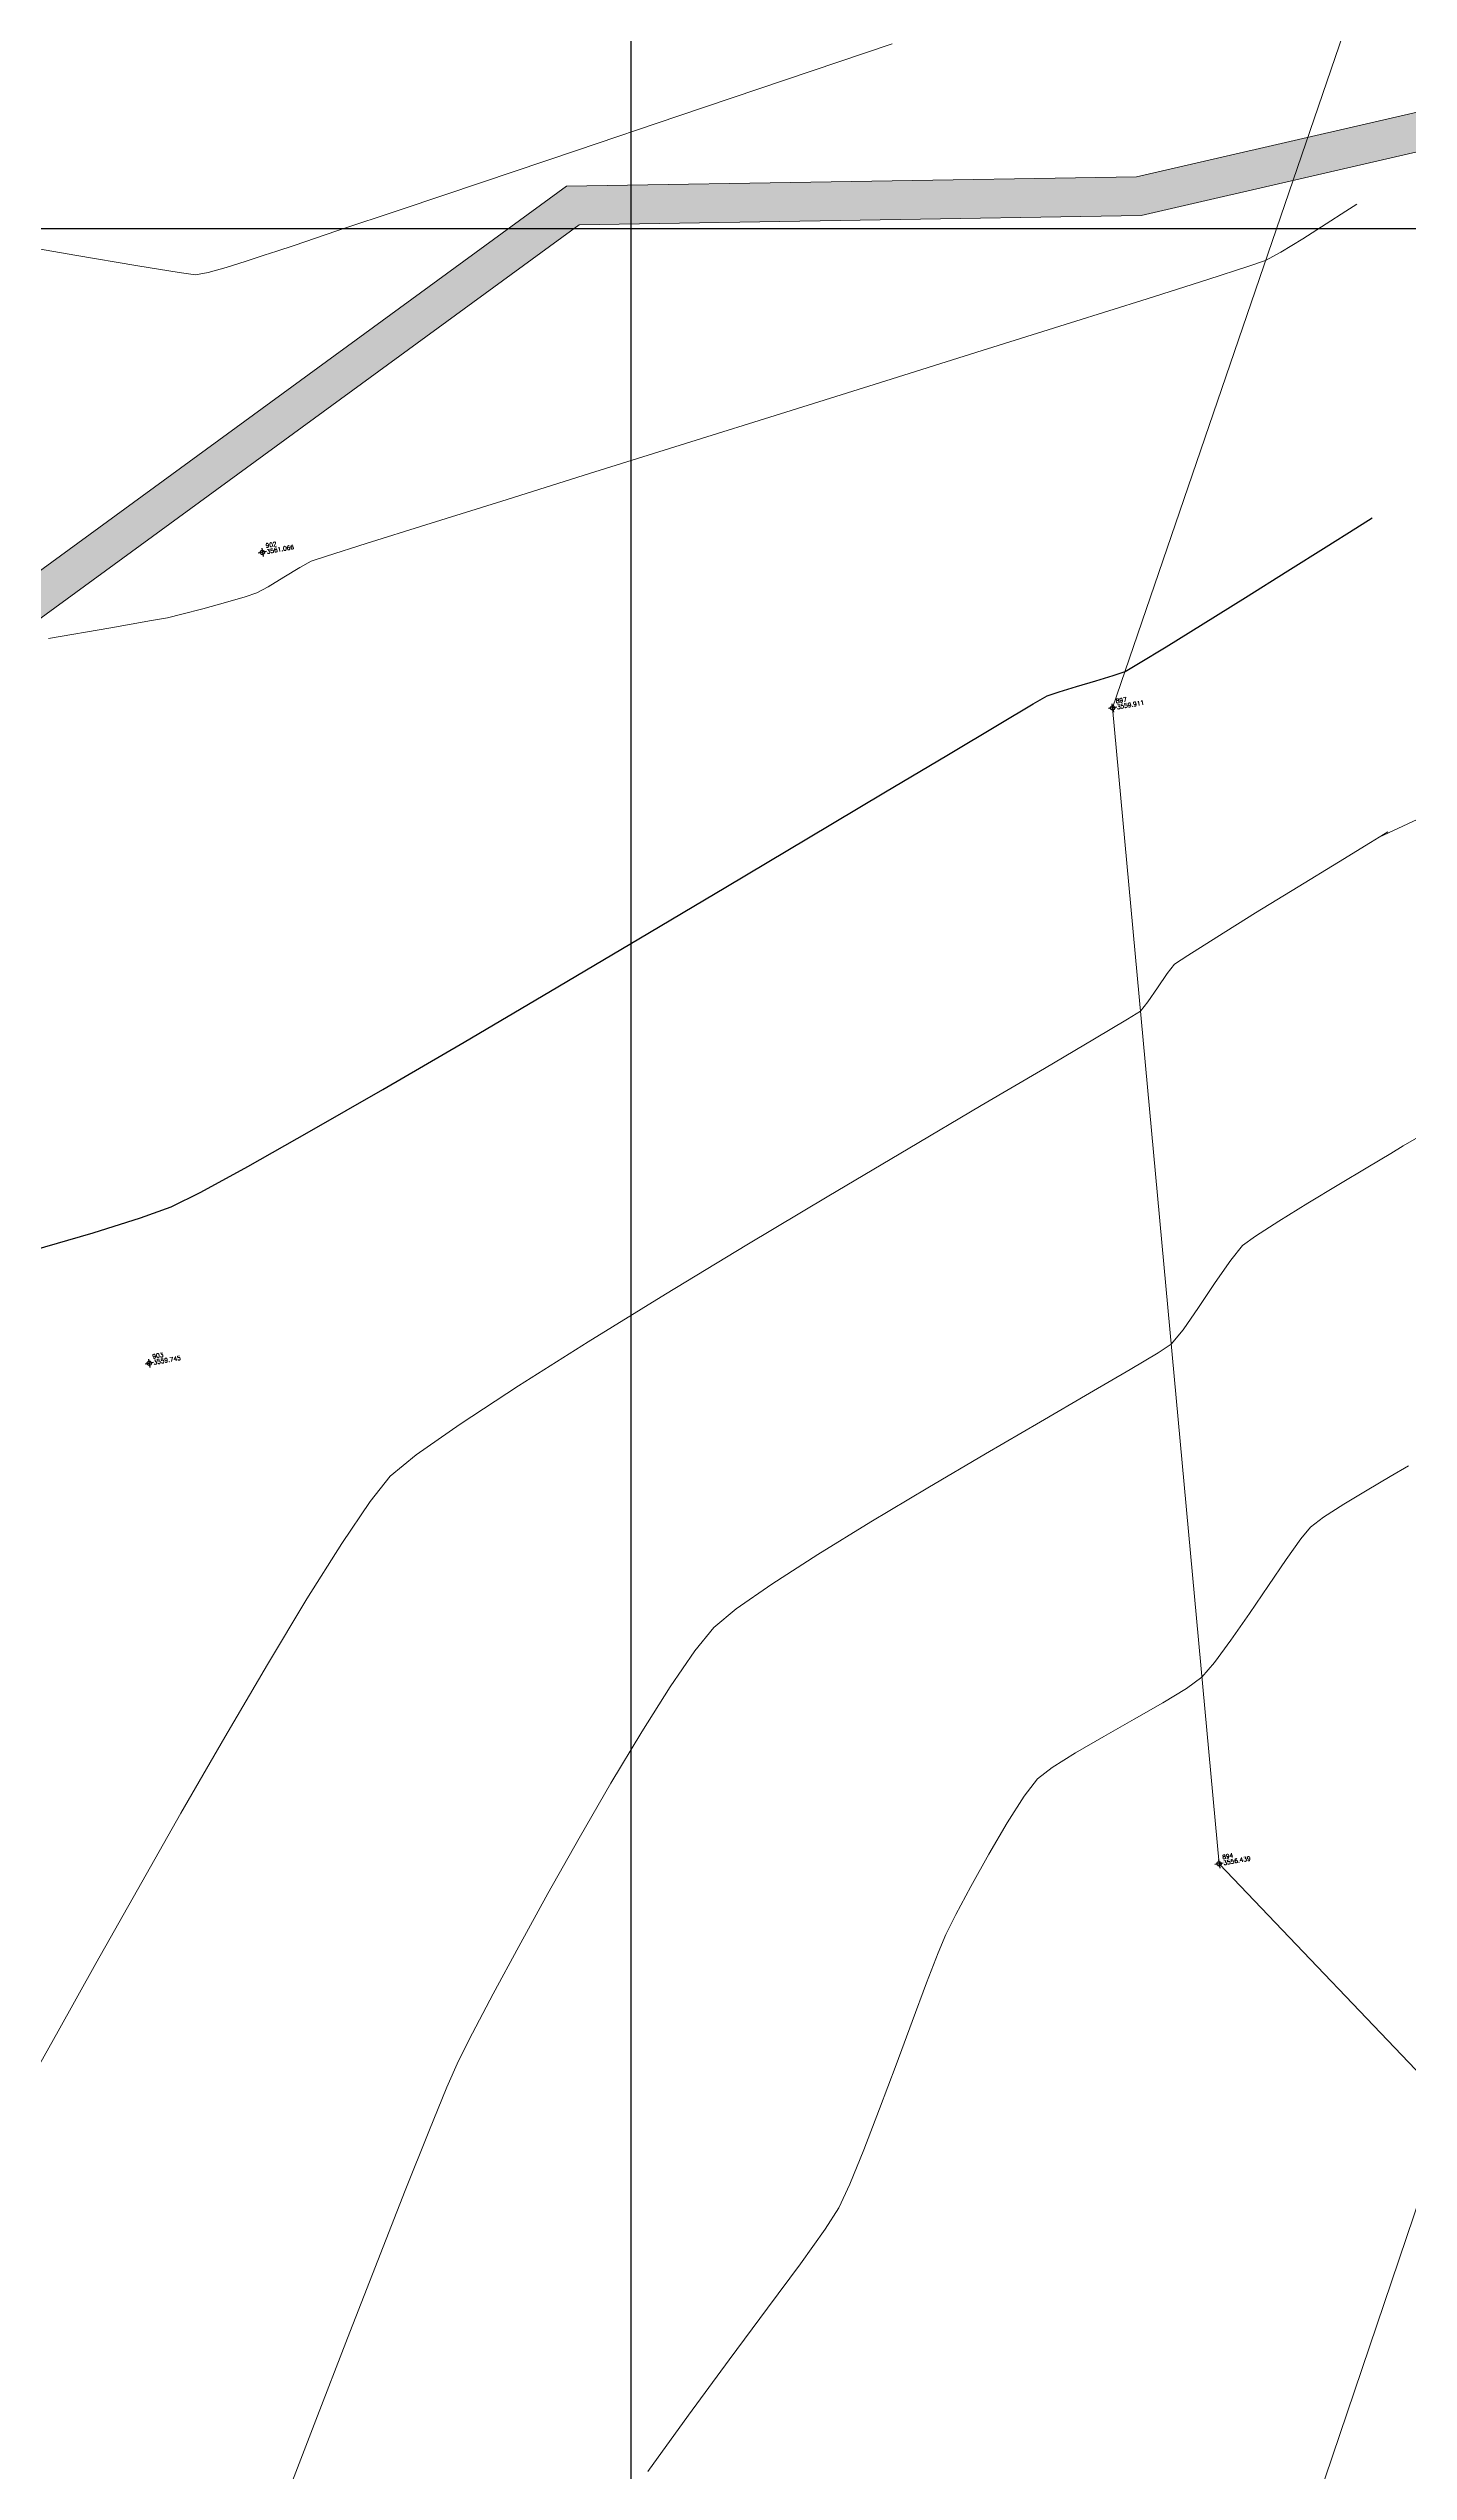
# Model space of a CAD drawing. Header units: millimetres. Extents: x 736950 to 740938, y 8500595 to 8502163.
# Drawn here: x 738286.4 to 738318.1, y 8501247.9 to 8501304.2 of the extents above; entities that cross this region are included whole.
import ezdxf

# ---------------------------------------------------------------- set-up
doc = ezdxf.new("R2010")
doc.units = ezdxf.units.MM
for name, color, linetype, lineweight in [('CAMINO ACTUAL', 1, 'Continuous', 13), ('CONT-MJR', 80, 'Continuous', 30), ('CONT-MNR', 96, 'Continuous', 15), ('otros', 4, 'Continuous', 5), ('pista', 251, 'Continuous', 5)]:
    doc.layers.add(name, color=color, linetype=linetype, lineweight=lineweight)
doc.layers.add('Cuadricula Coordenadas', color=5, linetype='Continuous')
doc.styles.add('5mm', font='arial.ttf', dxfattribs={"height": 3})
pattern_1 = [(9.94991650582834, (1479841.21072825, -18.49207214638591), (0.4979252195647159, 0.4170677100899267), [0.375, -0.75]), (129.9499165058283, (1479841.21072825, -18.49207214638591), (-0.6101538418184378, 0.222682034283025), [0.3749999999999999, -0.7499999999999998]), (69.94991650582834, (1479841.21072825, -18.49207214638591), (-0.112228622253722, 0.6397497443729518), [-0.75, 0.375])]

msp = doc.modelspace()

# ---------------------------------------------------------------- hatches: boundary and pattern name
at = {"layer": 'pista'}
h = msp.add_hatch(dxfattribs=at)
h.set_pattern_fill('HONEY', color=256, scale=3, angle=9.94991650582834, style=0)
h.set_pattern_definition(pattern_1)
h.paths.add_polyline_path([(738324.6607803253, 8501303.255688567), (738340.4924515977, 8501317.889334468), (738348.8662337415, 8501324.073052296), (738353.590805852, 8501327.284200039), (738353.3935913751, 8501328.238359738), (738348.3457597718, 8501324.807502367), (738339.9179463997, 8501318.583884543), (738324.2255770555, 8501304.078999216), (738315.7325336294, 8501302.122292453), (738315.3895158557, 8501301.119687961)])
h.paths.add_polyline_path([(738357.4758860999, 8501329.924770733), (738355.3178019538, 8501329.546187053), (738353.3935913751, 8501328.238359738), (738353.590805852, 8501327.284200039)])
h.paths.add_polyline_path([(738355.3178019538, 8501329.546187053), (738357.4758860999, 8501329.924770733), (738361.0578508263, 8501332.359323043), (738363.3835271286, 8501333.415346753), (738363.2229229206, 8501334.330857413), (738360.6156308141, 8501333.146959946)])
h.paths.add_polyline_path([(738372.2578746635, 8501337.44493651), (738376.051893744, 8501343.604659278), (738384.3371857059, 8501343.315453827), (738396.3431088859, 8501336.743085163), (738397.7625263938, 8501336.992087642), (738384.5820186181, 8501344.207455842), (738375.5601263958, 8501344.522372976), (738371.6356416285, 8501338.150834598), (738363.2229229206, 8501334.330857413), (738363.3835271286, 8501333.415346753)])
h.paths.add_polyline_path([(738436.6034008801, 8501329.990238985), (738444.2017746986, 8501325.43121988), (738452.8734561556, 8501307.334992252), (738462.2723454447, 8501299.215247), (738472.0773927479, 8501292.336898148), (738476.4099973171, 8501284.113763375), (738475.7676183763, 8501275.937908038), (738473.3720247473, 8501270.147524597), (738463.7300826617, 8501267.01979427), (738453.6966851103, 8501272.36147203), (738447.4627184485, 8501277.597434692), (738440.2922288832, 8501281.82037677), (738429.9443386114, 8501278.080471296), (738419.3518401972, 8501279.321331613), (738406.5075618846, 8501276.137968121), (738388.4123257946, 8501271.967200011), (738375.1903402089, 8501266.111610735), (738375.3505656625, 8501265.198259134), (738388.6981989648, 8501271.109493716), (738406.7169004902, 8501275.262621386), (738419.409583229, 8501278.408412987), (738430.0505363679, 8501277.161876433), (738440.2001518973, 8501280.830122007), (738446.9413410703, 8501276.860009344), (738453.1902639542, 8501271.61148482), (738463.6443750293, 8501266.045823503), (738474.0448573995, 8501269.419615198), (738476.6536982558, 8501275.725437986), (738477.3276306477, 8501284.302888758), (738472.7722720027, 8501292.948803121), (738462.8263635708, 8501299.92596761), (738453.6039266584, 8501307.893274814), (738444.8965941606, 8501326.063899701), (738436.8460261285, 8501330.894235026), (738416.3518244564, 8501330.566419892), (738403.3274363902, 8501333.945704658), (738397.7625263938, 8501336.992087642), (738396.3431088859, 8501336.743085163), (738402.9932677158, 8501333.10260747), (738416.2440572663, 8501329.664580975)])
h.paths.add_polyline_path([(738366.9855507249, 8501262.47797515), (738367.1719360423, 8501261.576208904), (738375.3505656625, 8501265.198259134), (738375.1903402089, 8501266.111610735)])
h.paths.add_polyline_path([(738364.1546022783, 8501260.239929484), (738367.1719360423, 8501261.576208904), (738366.9855507249, 8501262.47797515), (738363.8370059141, 8501261.083586605), (738350.1546530364, 8501256.803430917), (738337.7098892569, 8501245.781399498), (738330.268049402, 8501235.809736565), (738311.8317502447, 8501225.265813686), (738303.5339075474, 8501214.184070656), (738277.807083866, 8501203.88603263), (738277.989679435, 8501202.989698078), (738304.1029048496, 8501213.44240657), (738312.4404135846, 8501224.57712347), (738330.8773626128, 8501235.121418016), (738338.3758479202, 8501245.168982793), (738350.6071806496, 8501256.001983404)])
h.paths.add_polyline_path([(738440.6798589167, 8501280.996831685), (738440.5931579545, 8501282.367079195), (738440.1818386264, 8501282.3410534), (738440.2685395887, 8501280.97080589)], flags=24)
h.paths.add_polyline_path([(738440.3988502925, 8501280.981238337), (738440.3189465342, 8501282.244060837), (738439.9076272061, 8501282.218035042), (738439.9875309644, 8501280.955212543)], flags=24)
h.paths.add_polyline_path([(738440.11945135, 8501280.96396976), (738440.0935117037, 8501281.373927556), (738439.6821923755, 8501281.347901762), (738439.7081320218, 8501280.937943965)], flags=24)
h.paths.add_polyline_path([(738430.5302433862, 8501277.32858611), (738430.4435424239, 8501278.69883362), (738430.0322230958, 8501278.672807826), (738430.118924058, 8501277.302560316)], flags=25)
h.paths.add_polyline_path([(738430.249234762, 8501277.312992763), (738430.1693310036, 8501278.575815262), (738429.7580116754, 8501278.54978947), (738429.8379154339, 8501277.286966968)], flags=24)
h.paths.add_polyline_path([(738429.9698358176, 8501277.295724185), (738429.9438961713, 8501277.705681982), (738429.5325768432, 8501277.679656187), (738429.5585164895, 8501277.26969839)], flags=24)
h.paths.add_polyline_path([(738419.8892902513, 8501278.575122667), (738419.802589289, 8501279.945370175), (738419.3912699609, 8501279.91934438), (738419.4779709232, 8501278.549096873)], flags=24)
h.paths.add_polyline_path([(738419.6082816274, 8501278.559529318), (738419.528377869, 8501279.822351817), (738419.1170585409, 8501279.796326023), (738419.1969622993, 8501278.533503523)], flags=24)
h.paths.add_polyline_path([(738419.3288826848, 8501278.542260738), (738419.3029430385, 8501278.952218536), (738418.8916237104, 8501278.926192742), (738418.9175633567, 8501278.516234944)], flags=24)
h.paths.add_polyline_path([(738407.1966075088, 8501275.429331064), (738407.1099065467, 8501276.799578574), (738406.6985872185, 8501276.77355278), (738406.7852881807, 8501275.403305272)], flags=24)
h.paths.add_polyline_path([(738406.915598885, 8501275.413737714), (738406.8356951266, 8501276.676560216), (738406.4243757986, 8501276.650534421), (738406.5042795569, 8501275.387711922)], flags=24)
h.paths.add_polyline_path([(738406.6361999424, 8501275.396469137), (738406.6102602961, 8501275.806426933), (738406.198940968, 8501275.78040114), (738406.2248806143, 8501275.370443342)], flags=24)
h.paths.add_polyline_path([(738389.1778379105, 8501271.276199086), (738389.0911369483, 8501272.646446595), (738388.6798176202, 8501272.6204208), (738388.7665185825, 8501271.250173293)], flags=24)
h.paths.add_polyline_path([(738388.8968973614, 8501271.260610044), (738388.816993603, 8501272.523432544), (738388.4056742749, 8501272.497406749), (738388.4855780333, 8501271.23458425)], flags=24)
h.paths.add_polyline_path([(738388.6174303434, 8501271.243337162), (738388.5914906971, 8501271.653294958), (738388.1801713691, 8501271.627269164), (738388.2061110153, 8501271.217311367)], flags=24)
h.paths.add_polyline_path([(738364.6343092956, 8501260.406639164), (738364.5476083333, 8501261.776886672), (738364.1362890052, 8501261.75086088), (738364.2229899674, 8501260.38061337)], flags=25)
h.paths.add_polyline_path([(738364.3533006735, 8501260.391045814), (738364.2733969152, 8501261.653868314), (738363.862077587, 8501261.62784252), (738363.9419813454, 8501260.36502002)], flags=24)
h.paths.add_polyline_path([(738364.0739017309, 8501260.373777237), (738364.0479620846, 8501260.783735033), (738363.6366427565, 8501260.757709239), (738363.6625824028, 8501260.347751442)], flags=24)
h.paths.add_polyline_path([(738351.086887663, 8501256.168693075), (738351.0001867007, 8501257.538940582), (738350.5888673727, 8501257.512914788), (738350.6755683349, 8501256.14266728)], flags=24)
h.paths.add_polyline_path([(738350.805879037, 8501256.153099725), (738350.7259752786, 8501257.415922226), (738350.3146559505, 8501257.389896432), (738350.3945597089, 8501256.127073932)], flags=24)
h.paths.add_polyline_path([(738350.5264800944, 8501256.135831147), (738350.5005404481, 8501256.545788944), (738350.08922112, 8501256.519763151), (738350.1151607663, 8501256.109805353)], flags=24)
h.paths.add_polyline_path([(738338.8555549445, 8501245.335692476), (738338.7786664224, 8501246.550861299), (738338.3673470942, 8501246.524835505), (738338.4442356164, 8501245.309666684)], flags=25)
h.paths.add_polyline_path([(738338.5745463207, 8501245.320099127), (738338.4946425622, 8501246.582921628), (738338.0833232342, 8501246.556895833), (738338.1632269926, 8501245.294073334)], flags=25)
h.paths.add_polyline_path([(738338.2951473796, 8501245.30283055), (738338.2692077333, 8501245.712788349), (738337.8578884052, 8501245.686762555), (738337.8838280515, 8501245.276804758)], flags=24)
h = msp.add_hatch(dxfattribs=at)
h.set_pattern_fill('HONEY', color=256, scale=3, angle=9.94991650582834, style=0)
h.set_pattern_definition(pattern_1)
h.paths.add_polyline_path([(738298.7908868399, 8501300.089571638), (738311.8578879988, 8501300.30603851), (738315.3895158562, 8501301.11968796), (738315.7325336308, 8501302.122292453), (738311.7482023418, 8501301.20434495), (738298.4906115254, 8501300.984720785), (738259.58990654, 8501272.57757042), (738260.1061868777, 8501271.840158444)])

# ---------------------------------------------------------------- linework, layer by layer
at = {"linetype": 'Continuous', "extrusion": (-0.172787269436437, 0.9849591664230046, 0)}
for points, elevation in [([(-2196102.118162654, 0), (-2196101.918162655, 0)], 8245858.587062788), ([(-2196120.966162655, 0), (-2196120.766162654, 0)], 8245851.610062788), ([(-2196096.268162655, 0), (-2196096.068162655, 0)], 8245840.473062787), ([(-2196118.761162654, 0), (-2196118.561162654, 0)], 8245824.713062788)]:
    msp.add_lwpolyline(points, dxfattribs=dict(at, elevation=elevation))
at = {"linetype": 'Continuous', "extrusion": (0.9849591664230046, 0.172787269436437, 0)}
for points, elevation in [([(8245858.687062787, 0), (8245858.487062788, 0)], 2196102.018162655), ([(8245851.710062786, 0), (8245851.510062789, 0)], 2196120.866162654), ([(8245840.573062786, 0), (8245840.373062789, 0)], 2196096.168162655), ([(8245824.813062787, 0), (8245824.613062788, 0)], 2196118.661162654)]:
    msp.add_lwpolyline(points, dxfattribs=dict(at, elevation=elevation))
at = {"linetype": 'Continuous'}
for centre in [(738291.4237717908, 8501292.471477512), (738311.1938189385, 8501288.856111862), (738288.7916292659, 8501273.619121645), (738313.6694431625, 8501261.982669234)]:
    msp.add_circle(centre, 0.05, dxfattribs=at)
at = {"layer": 'CAMINO ACTUAL'}
for points in [[(738259.5899065391, 8501272.57757042), (738298.4906115242, 8501300.984720785), (738311.7482023379, 8501301.20434495), (738324.2255770555, 8501304.078999216)], [(738260.1061868777, 8501271.840158444), (738298.7908868383, 8501300.089571636), (738311.8578879944, 8501300.306038508), (738324.6607803253, 8501303.255688567)]]:
    msp.add_lwpolyline(points, dxfattribs=at)
at = {"layer": 'CONT-MJR', "elevation": 3560}
for points in [[(738316.1608915788, 8501292.600539504), (738316.850303803, 8501293.033183036)], [(738313.3022067328, 8501290.812180463), (738314.2808062463, 8501291.422518188)], [(738310.8028435714, 8501289.483691348), (738311.2084422688, 8501289.606032845)], [(738311.2084422688, 8501289.606032845), (738311.4846223661, 8501289.706099369)], [(738311.4846223661, 8501289.706099369), (738311.7980779955, 8501289.886451025)], [(738309.6704125368, 8501289.13469851), (738309.9477410394, 8501289.232856035)], [(738307.37505207, 8501287.77640655), (738308.5577100109, 8501288.481536902)], [(738298.1196573488, 8501282.26974042), (738300.1729368157, 8501283.484835466)], [(738292.5216020833, 8501279.004962273), (738294.2209659386, 8501279.984691795)], [(738288.5865721843, 8501277.000419874), (738289.2997264424, 8501277.25829722)], [(738287.4843912744, 8501276.655844668), (738288.5865721843, 8501277.000419874)]]:
    msp.add_lwpolyline(points, dxfattribs=at)
at = {"layer": 'CONT-MJR', "extrusion": (0.5304513887989962, -0.847715355600697, 0), "elevation": -6815035.448073132}
msp.add_lwpolyline([(5135405.227340449, 3560), (5135405.676716367, 3560)], dxfattribs=at)
at = {"layer": 'CONT-MJR', "extrusion": (0.5313588942296799, -0.8471468146212979, 0), "elevation": -6809532.087867402}
msp.add_lwpolyline([(5142698.566865401, 3560.000000000006), (5142699.619628356, 3560.000000000006)], dxfattribs=at)
at = {"layer": 'CONT-MJR', "extrusion": (0.5306007909184796, -0.8476218500467552, 0), "elevation": -6814130.22199927}
msp.add_lwpolyline([(5136603.269229568, 3560), (5136604.43512748, 3560)], dxfattribs=at)
at = {"layer": 'CONT-MJR', "extrusion": (0.526596357163746, -0.8501154489961188, 0), "elevation": -6838285.560455776}
msp.add_lwpolyline([(5104399.302225031, 3560.000000000013), (5104400.317289141, 3560.000000000013)], dxfattribs=at)
at = {"layer": 'CONT-MJR', "extrusion": (0.5208213690495669, -0.8536656848798216, 0), "elevation": -6872730.891818688}
msp.add_lwpolyline([(5057924.884109768, 3560), (5057925.635231742, 3560)], dxfattribs=at)
at = {"layer": 'CONT-MJR', "extrusion": (0.4974556611016161, -0.8674894035306451, 0), "elevation": -7007501.915508377}
msp.add_lwpolyline([(4869489.849707831, 3560.000000000006), (4869490.222324512, 3560.000000000006)], dxfattribs=at)
at = {"layer": 'CONT-MJR', "extrusion": (0.2863416664812137, -0.9581275750320317, 0), "elevation": -7933910.736506452}
msp.add_lwpolyline([(3141668.446025947, 3560.000000000013), (3141668.869949555, 3560.000000000013)], dxfattribs=at)
at = {"layer": 'CONT-MJR', "extrusion": (0.2770606455337353, -0.9608524333613512, 0), "elevation": -7963927.819473722}
msp.add_lwpolyline([(3064780.016489734, 3560), (3064780.483709897, 3560)], dxfattribs=at)
at = {"layer": 'CONT-MJR', "extrusion": (0.5097800419452836, -0.8603047767124538, 0), "elevation": -6937324.121358789}
msp.add_lwpolyline([(4968957.577592443, 3560), (4968958.495245729, 3560)], dxfattribs=at)
at = {"layer": 'CONT-MJR', "extrusion": (0.5126668657055876, -0.8585876104438084, 0), "elevation": -6920594.629744801}
msp.add_lwpolyline([(4992228.373358812, 3560.000000000006), (4992230.123710571, 3560.000000000006)], dxfattribs=at)
at = {"layer": 'CONT-MJR', "extrusion": (0.5124973816776929, -0.8586887874972569, 0), "elevation": -6921579.895954779}
msp.add_lwpolyline([(4990860.202662803, 3560), (4990862.240628953, 3560)], dxfattribs=at)
at = {"layer": 'CONT-MJR', "extrusion": (0.5118615666437953, -0.8590679464355305, 0), "elevation": -6925272.659326306}
msp.add_lwpolyline([(4985732.652172344, 3560), (4985734.891928812, 3560)], dxfattribs=at)
at = {"layer": 'CONT-MJR', "extrusion": (0.5108091867450597, -0.8596941169607076, 0), "elevation": -6931372.887616687}
msp.add_lwpolyline([(4977246.018402867, 3560.00000000001), (4977248.374128247, 3560.00000000001)], dxfattribs=at)
at = {"layer": 'CONT-MJR', "extrusion": (-0.5071413850885491, 0.861862875131809, 0), "elevation": 6952518.048294251}
msp.add_lwpolyline([(-4947661.475195397, 3560.000000000009), (-4947663.805417174, 3560.000000000009)], dxfattribs=at)
at = {"layer": 'CONT-MJR', "extrusion": (0.5040710619632598, -0.8636621819271882, 0), "elevation": -6970081.268749214}
msp.add_lwpolyline([(4922886.027714277, 3560.000000000003), (4922888.216486471, 3560.000000000003)], dxfattribs=at)
at = {"layer": 'CONT-MJR', "extrusion": (0.4919510415004026, -0.8706228648310755, 0), "elevation": -7038204.107094429}
msp.add_lwpolyline([(4824985.762177011, 3560.000000000003), (4824987.410817262, 3560.000000000003)], dxfattribs=at)
at = {"layer": 'CONT-MJR', "extrusion": (0.4777336941125997, -0.8785047054566805, 0), "elevation": -7115706.367779426}
msp.add_lwpolyline([(4709937.979338619, 3560.000000000001), (4709939.229531006, 3560.000000000001)], dxfattribs=at)
at = {"layer": 'CONT-MJR', "extrusion": (0.4411947655238128, -0.8974113766129712, 0), "elevation": -7303413.552855513}
msp.add_lwpolyline([(4413268.2434335, 3560.00000000001), (4413269.010341372, 3560.00000000001)], dxfattribs=at)
at = {"layer": 'CONT-MJR', "extrusion": (0.2803231169304951, -0.9599056985529215, 0), "elevation": -7953464.858104893}
msp.add_lwpolyline([(3091789.256530413, 3560.000000000013), (3091790.733492321, 3560.000000000013)], dxfattribs=at)
at = {"layer": 'CONT-MNR'}
for points, elevation in [([(738317.3896340925, 8501285.8480752), (738328.5450935268, 8501291.038084632), (738337.245952394, 8501295.345988335), (738342.1916885019, 8501304.084003873), (738345.1912503819, 8501308.693897324), (738349.3818550038, 8501313.402826827), (738351.2246072828, 8501315.985808197), (738353.5448396113, 8501320.16048389), (738356.4355469774, 8501323.892335517), (738360.9134378972, 8501328.748683233), (738366.0548523903, 8501333.357898021), (738369.8449803576, 8501336.280566948), (738371.6832141952, 8501337.59537774), (738372.0743441605, 8501337.786373898), (738372.518603927, 8501337.883059844), (738372.9164397939, 8501338.103313046), (738373.713530735, 8501338.841461958), (738374.1832590892, 8501339.499228137), (738375.0564520115, 8501341.240202228), (738376.2614520135, 8501343.869764993), (738377.8440456103, 8501348.206107492)], 3559), ([(738317.9521777319, 8501278.672552498), (738326.283667749, 8501283.47303508), (738335.0629661656, 8501287.557550097), (738338.7756680384, 8501290.608323613), (738341.5100959566, 8501295.618983233), (738345.5030486116, 8501302.376847968), (738348.6037293798, 8501306.472195193), (738353.5752748018, 8501312.034422893), (738357.0104322358, 8501317.611601498), (738361.460405368, 8501323.18019772), (738366.6204160965, 8501328.315082017), (738369.5212770973, 8501330.927577239), (738372.88427613, 8501333.185515072), (738375.3526131345, 8501334.333893802), (738378.4518994886, 8501335.147808004), (738380.281586761, 8501335.566942897), (738382.0390527166, 8501336.192970702), (738384.8389759001, 8501338.16682027), (738387.0298092489, 8501340.58820912), (738388.0231629792, 8501341.786267506), (738388.6309016163, 8501342.291351352), (738389.564561916, 8501342.82931275), (738390.4970781886, 8501343.205125919), (738392.4973638819, 8501344.135746632)], 3558), ([(738293.1570017347, 8501299.944202103), (738294.6499758438, 8501300.446340075)], 3562), ([(738316.6165249506, 8501300.407111505), (738316.8707811389, 8501300.571056427)], 3561), ([(738315.1077010666, 8501299.452391567), (738315.6161844417, 8501299.764780115)], 3561), ([(738315.6161844417, 8501299.764780115), (738316.158725894, 8501300.110686414)], 3561), ([(738287.0651501854, 8501299.384858338), (738288.5244153172, 8501299.1366371)], 3562), ([(738290.5814575276, 8501299.097284757), (738291.0447093426, 8501299.24214242)], 3562), ([(738291.4648391271, 8501299.379744612), (738291.7572719753, 8501299.47534133)], 3562), ([(738291.7572719753, 8501299.47534133), (738292.1595815934, 8501299.609384233)], 3562), ([(738314.3580488077, 8501299.122224784), (738314.7520762415, 8501299.256519727)], 3561), ([(738289.4838132531, 8501298.97830979), (738289.8638874224, 8501298.924803033)], 3562), ([(738289.8638874224, 8501298.924803033), (738290.1596585859, 8501298.979921624)], 3562), ([(738290.1596585859, 8501298.979921624), (738290.5814575276, 8501299.097284757)], 3562), ([(738311.9979872834, 8501298.369535748), (738313.4090481278, 8501298.817000184)], 3561), ([(738308.1613374294, 8501297.162646627), (738310.2177793565, 8501297.80852129)], 3561), ([(738305.9215745839, 8501296.460601576), (738308.1613374294, 8501297.162646627)], 3561), ([(738301.2637384661, 8501295.002759576), (738303.5914039023, 8501295.731075954)], 3561), ([(738299.0314913571, 8501294.304342264), (738301.2637384661, 8501295.002759576)], 3561), ([(738295.2249044512, 8501293.11196409), (738296.9875756584, 8501293.664513828)], 3561), ([(738293.8363908179, 8501292.675382864), (738295.2249044512, 8501293.11196409)], 3561), ([(738292.91494784, 8501292.383459967), (738293.8363908179, 8501292.675382864)], 3561), ([(738291.5561274714, 8501291.672029523), (738291.9233390453, 8501291.895670021)], 3561), ([(738291.9233390453, 8501291.895670021), (738292.2903193241, 8501292.120090172)], 3561), ([(738292.2903193241, 8501292.120090172), (738292.5534885996, 8501292.264885219)], 3561), ([(738292.5534885996, 8501292.264885219), (738292.91494784, 8501292.383459967)], 3561), ([(738291.0212138247, 8501291.43875735), (738291.2922643111, 8501291.529573426)], 3561), ([(738291.2922643111, 8501291.529573426), (738291.5561274714, 8501291.672029523)], 3561), ([(738286.4480421757, 8501290.470337689), (738287.8983638318, 8501290.72016837)], 3561), ([(738287.8983638318, 8501290.72016837), (738288.8439204599, 8501290.884616535)], 3561), ([(738288.8439204599, 8501290.884616535), (738289.2158969344, 8501290.951196728)], 3561), ([(738289.5525178025, 8501291.032807948), (738290.0399027723, 8501291.16091292)], 3561), ([(738317.1875559838, 8501285.724096594), (738317.5917122008, 8501285.972053807)], 3559), ([(738314.5193515283, 8501284.088218676), (738315.5100804351, 8501284.697312219)], 3559), ([(738312.4627216238, 8501282.680945849), (738312.6347428305, 8501282.896534337)], 3559), ([(738311.8433850798, 8501281.80492927), (738312.0154297203, 8501282.020479959)], 3559), ([(738309.607952777, 8501280.476021985), (738310.7694013374, 8501281.15999552)], 3559), ([(738310.7694013374, 8501281.15999552), (738311.5415399408, 8501281.61781193)], 3559), ([(738308.1381777669, 8501279.610433264), (738309.607952777, 8501280.476021985)], 3559), ([(738317.6597243273, 8501278.496972894), (738317.9521777319, 8501278.672552498)], 3558), ([(738302.6887291098, 8501276.369395433), (738304.5975824258, 8501277.512578048)], 3559), ([(738315.0568152337, 8501276.925070407), (738315.7338019469, 8501277.343145348)], 3558), ([(738314.5195762943, 8501276.578044496), (738315.0568152337, 8501276.925070407)], 3558), ([(738314.2164375705, 8501276.35473676), (738314.5195762943, 8501276.578044496)], 3558), ([(738313.5801749048, 8501275.50031964), (738313.9398865399, 8501276.019882778)], 3558), ([(738311.5983663078, 8501273.470905203), (738312.2553108564, 8501273.86433391)], 3558), ([(738293.927167266, 8501270.406844206), (738294.3977911243, 8501270.99687212)], 3559), ([(738306.8969870236, 8501270.723132214), (738308.234887202, 8501271.510709813)], 3558), ([(738317.6453873533, 8501270.985069346), (738318.0750692203, 8501271.2337789)], 3557), ([(738305.574453946, 8501269.931360355), (738306.8969870236, 8501270.723132214)], 3558), ([(738317.1132251953, 8501270.672776561), (738317.6453873533, 8501270.985069346)], 3557), ([(738293.2678912935, 8501269.429626232), (738293.927167266, 8501270.406844206)], 3559), ([(738304.3415303715, 8501269.173131421), (738305.574453946, 8501269.931360355)], 3558), ([(738315.7981323102, 8501269.812939188), (738316.0999701404, 8501270.040857445)], 3557), ([(738303.2724587036, 8501268.486182604), (738304.3415303715, 8501269.173131421)], 3558), ([(738312.3600385075, 8501265.722514296), (738312.911237104, 8501266.059903957)], 3557), ([(738312.911237104, 8501266.059903957), (738313.2694359, 8501266.32483559)], 3557), ([(738289.5302438888, 8501263.159258416), (738290.551139504, 8501264.93003429)], 3559), ([(738299.5264788306, 8501263.855096592), (738300.2442773113, 8501265.051891848)], 3558), ([(738310.9916524008, 8501264.945627214), (738311.6940927326, 8501265.341483185)], 3557), ([(738298.787304851, 8501262.578559391), (738299.5264788306, 8501263.855096592)], 3558), ([(738309.4478902753, 8501263.957275985), (738309.7902985506, 8501264.224707028)], 3557), ([(738308.7416459479, 8501262.937100964), (738309.136431442, 8501263.555689495)], 3557), ([(738298.0614132796, 8501261.290955426), (738298.787304851, 8501262.578559391)], 3558), ([(738308.3127468524, 8501262.20372106), (738308.7416459479, 8501262.937100964)], 3557), ([(738307.8989472146, 8501261.457760444), (738308.3127468524, 8501262.20372106)], 3557), ([(738287.5512784208, 8501259.664460234), (738288.5171905676, 8501261.378893651)], 3559), ([(738307.13612109, 8501259.9156507), (738307.313498545, 8501260.336939767)], 3557), ([(738286.6718063309, 8501258.091478394), (738287.5512784208, 8501259.664460234)], 3559), ([(738296.3100120747, 8501258.04849484), (738296.7881089852, 8501258.957247963)], 3558), ([(738285.9180731785, 8501256.73546837), (738286.6718063309, 8501258.091478394)], 3559), ([(738305.7736348675, 8501256.286819624), (738306.1578840931, 8501257.309824906)], 3557), ([(738294.7457165415, 8501254.38864655), (738295.2913417293, 8501255.758540548)], 3558), ([(738305.0808374488, 8501254.536475146), (738305.4055661876, 8501255.33307742)], 3557), ([(738302.2774614637, 8501250.450296773), (738303.1679638368, 8501251.649067039)], 3557), ([(738301.3279189328, 8501249.161159853), (738302.2774614637, 8501250.450296773)], 3557)]:
    msp.add_lwpolyline(points, dxfattribs=dict(at, elevation=elevation))
at = {"layer": 'CONT-MNR', "extrusion": (0.3200514106423007, -0.947400176559976, 0), "elevation": -7817841.293771084}
msp.add_lwpolyline([(3420323.112347201, 3562.000000000012), (3420325.727288249, 3562.000000000012)], dxfattribs=at)
at = {"layer": 'CONT-MNR', "extrusion": (0.3197774542370001, -0.947492680584765, 0), "elevation": -7818829.961553508}
msp.add_lwpolyline([(3418059.804826375, 3562.000000000013), (3418062.421864451, 3562.000000000013)], dxfattribs=at)
at = {"layer": 'CONT-MNR', "extrusion": (0.3195443835029534, -0.9475713097027143, 0), "elevation": -7819670.487860983}
msp.add_lwpolyline([(3416133.93784061, 3562.000000000004), (3416136.451948682, 3562.000000000004)], dxfattribs=at)
at = {"layer": 'CONT-MNR', "extrusion": (0.3193258412581502, -0.9476449794647649, 0), "elevation": -7820458.126203641}
msp.add_lwpolyline([(3414328.128397777, 3562), (3414330.434548734, 3562)], dxfattribs=at)
at = {"layer": 'CONT-MNR', "extrusion": (0.3190918317205053, -0.947723800972231, 0), "elevation": -7821300.9800021}
msp.add_lwpolyline([(3412394.943341575, 3562.000000000003), (3412396.936508273, 3562.000000000003)], dxfattribs=at)
at = {"layer": 'CONT-MNR', "extrusion": (0.5435125467555599, -0.8394010433155806, 0), "elevation": -6734716.086709145}
msp.add_lwpolyline([(5240306.627823764, 3561), (5240307.173211527, 3561)], dxfattribs=at)
at = {"layer": 'CONT-MNR', "extrusion": (0.3182325788145881, -0.9480126717407406, 0), "elevation": -7824391.138098625}
msp.add_lwpolyline([(3405300.820699985, 3562.000000000003), (3405301.872816871, 3562.000000000003)], dxfattribs=at)
at = {"layer": 'CONT-MNR', "extrusion": (0.1694519621529773, 0.9855384480183947, 0), "elevation": 8503461.593714893}
msp.add_lwpolyline([(712953.4804916386, 3562.000000000013), (712951.573233976, 3562.000000000013)], dxfattribs=at)
at = {"layer": 'CONT-MNR', "extrusion": (0.3112539320962894, -0.9503267805100509, 0), "elevation": -7849216.348240483}
msp.add_lwpolyline([(3347680.568642064, 3562.000000000003), (3347681.010731873, 3562.000000000003)], dxfattribs=at)
at = {"layer": 'CONT-MNR', "extrusion": (0.4824447187370293, -0.8759264200620671, 0), "elevation": -7090316.570734822}
msp.add_lwpolyline([(4748116.326376135, 3561.00000000001), (4748116.73237465, 3561.00000000001)], dxfattribs=at)
at = {"layer": 'CONT-MNR', "extrusion": (-0.1628254625650032, -0.9866548883680113, 0), "elevation": -8508060.521136109}
msp.add_lwpolyline([(-655791.9826860199, 3562.00000000001), (-655791.0103116387, 3562.00000000001)], dxfattribs=at)
at = {"layer": 'CONT-MNR', "extrusion": (0.3061807105010778, -0.9519734095640776, 0), "elevation": -7866953.0963879}
msp.add_lwpolyline([(3305788.445309513, 3561.000000000006), (3305789.44218681, 3561.000000000006)], dxfattribs=at)
at = {"layer": 'CONT-MNR', "extrusion": (0.3005679138722661, -0.953760414963042, 0), "elevation": -7886288.963631146}
msp.add_lwpolyline([(3259388.407194803, 3561.000000000002), (3259390.2737096, 3561.000000000002)], dxfattribs=at)
at = {"layer": 'CONT-MNR', "extrusion": (0.2987776423633771, -0.9543227548496274, 0), "elevation": -7892391.355483713}
msp.add_lwpolyline([(3244577.01282866, 3561), (3244579.45452951, 3561)], dxfattribs=at)
at = {"layer": 'CONT-MNR', "extrusion": (0.2987449010571627, -0.9543330048218736, 0), "elevation": -7892502.667224549}
msp.add_lwpolyline([(3244299.317267084, 3561.000000000003), (3244301.458988776, 3561.000000000003)], dxfattribs=at)
at = {"layer": 'CONT-MNR', "extrusion": (0.2656523647672689, -0.9640688881472932, 0), "elevation": -7999701.822333445}
msp.add_lwpolyline([(2970150.558370886, 3561.00000000001), (2970151.104712833, 3561.00000000001)], dxfattribs=at)
at = {"layer": 'CONT-MNR', "extrusion": (0.2802253412360036, -0.9599342467737909, 0), "elevation": -7953792.940516896}
msp.add_lwpolyline([(3090987.656147367, 3561.000000000002), (3090988.129721239, 3561.000000000002)], dxfattribs=at)
at = {"layer": 'CONT-MNR', "extrusion": (0.2356168258742352, -0.9718460327464172, 0), "elevation": -8087992.52251675}
msp.add_lwpolyline([(2720550.635243231, 3561.000000000006), (2720550.981615863, 3561.000000000006)], dxfattribs=at)
at = {"layer": 'CONT-MNR', "extrusion": (0.5217721460873483, -0.8530848888401452, 0), "elevation": -6867085.043494998}
msp.add_lwpolyline([(5065580.464054849, 3559.000000000003), (5065581.332638582, 3559.000000000003)], dxfattribs=at)
at = {"layer": 'CONT-MNR', "extrusion": (-0.5222957854347273, 0.8527643944942361, 0), "elevation": 6863973.818090471}
msp.add_lwpolyline([(-5069794.347086358, 3559.000000000003), (-5069795.44527936, 3559.000000000003)], dxfattribs=at)
at = {"layer": 'CONT-MNR', "extrusion": (0.5265779826111251, -0.8501268306724579, 0), "elevation": -6838389.528430916}
msp.add_lwpolyline([(5104248.944180033, 3559.000000000013), (5104250.007154028, 3559.000000000013)], dxfattribs=at)
at = {"layer": 'CONT-MNR', "extrusion": (0.5331069184630206, -0.8460478789565413, 0), "elevation": -6798892.801159512}
msp.add_lwpolyline([(5156740.935223339, 3559), (5156741.733406655, 3559)], dxfattribs=at)
at = {"layer": 'CONT-MNR', "extrusion": (0.5596934277574901, -0.8286997447357343, 0), "elevation": -6631782.236988386}
msp.add_lwpolyline([(5369951.656643976, 3559), (5369952.025468371, 3559)], dxfattribs=at)
at = {"layer": 'CONT-MNR', "extrusion": (0.8279793005069467, -0.5607586628238813, 0), "elevation": -4155860.472001675}
msp.add_lwpolyline([(7452900.399248452, 3559.000000000003), (7452900.798082881, 3559.000000000003)], dxfattribs=at)
at = {"layer": 'CONT-MNR', "extrusion": (0.827998324880833, -0.5607305716603426, 0), "elevation": -4155607.615160787}
msp.add_lwpolyline([(7453041.789606981, 3559), (7453042.188447455, 3559)], dxfattribs=at)
at = {"layer": 'CONT-MNR', "extrusion": (0.5268854704813445, -0.8499362923158724, 0), "elevation": -6836542.154250081}
msp.add_lwpolyline([(5106719.539085719, 3559.000000000001), (5106719.894224265, 3559.000000000001)], dxfattribs=at)
at = {"layer": 'CONT-MNR', "extrusion": (-0.5086614522065095, 0.8609666236499328, 0), "elevation": 6943769.113157364}
msp.add_lwpolyline([(-4959929.926019354, 3559.000000000013), (-4959931.897196759, 3559.000000000013)], dxfattribs=at)
at = {"layer": 'CONT-MNR', "extrusion": (0.5107554672377704, -0.8597260335052829, 0), "elevation": -6931676.485914376}
msp.add_lwpolyline([(4976813.651253002, 3559.000000000003), (4976815.795514447, 3559.000000000003)], dxfattribs=at)
at = {"layer": 'CONT-MNR', "extrusion": (-0.5110794779241432, 0.8595334590606613, 0), "elevation": 6929794.308867051}
msp.add_lwpolyline([(-4979437.091121251, 3558.000000000013), (-4979437.707869078, 3558.000000000013)], dxfattribs=at)
at = {"layer": 'CONT-MNR', "extrusion": (-0.517129241689984, 0.8559073240656037, 0), "elevation": 6894500.886362306}
msp.add_lwpolyline([(-5028188.949890954, 3558.000000000003), (-5028189.793886594, 3558.000000000003)], dxfattribs=at)
at = {"layer": 'CONT-MNR', "extrusion": (0.5127234759563175, -0.8585538056541776, 0), "elevation": -6920252.210828624}
msp.add_lwpolyline([(4992689.096460683, 3558.000000000004), (4992689.880831956, 3558.000000000004)], dxfattribs=at)
at = {"layer": 'CONT-MNR', "extrusion": (0.5180401150584908, -0.8553563229380992, 0), "elevation": -6889150.085789415}
msp.add_lwpolyline([(5035511.848192226, 3559.00000000001), (5035514.061592285, 3559.00000000001)], dxfattribs=at)
at = {"layer": 'CONT-MNR', "extrusion": (0.7710380375275586, -0.6367890896408724, 0), "elevation": -4844251.686197575}
msp.add_lwpolyline([(7024957.440500026, 3558), (7024957.874789863, 3558)], dxfattribs=at)
at = {"layer": 'CONT-MNR', "extrusion": (-0.5240636830691239, 0.8516790804569672, 0), "elevation": 6853441.630342575}
msp.add_lwpolyline([(-5084002.837080474, 3559.000000000013), (-5084004.946624659, 3559.000000000013)], dxfattribs=at)
at = {"layer": 'CONT-MNR', "extrusion": (0.8320341421373504, -0.5547244237617122, 0), "elevation": -4101563.046845196}
msp.add_lwpolyline([(7482911.344864925, 3558.000000000013), (7482912.043299701, 3558.000000000013)], dxfattribs=at)
at = {"layer": 'CONT-MNR', "extrusion": (0.770927423803813, -0.6369229994490829, 0), "elevation": -4845471.579468073}
msp.add_lwpolyline([(7024113.561849878, 3558.00000000001), (7024113.996114268, 3558.00000000001)], dxfattribs=at)
at = {"layer": 'CONT-MNR', "extrusion": (0.8221488823752259, -0.5692725315779491, 0), "elevation": -4232538.928641155}
msp.add_lwpolyline([(7409614.461993163, 3558), (7409615.09390949, 3558)], dxfattribs=at)
at = {"layer": 'CONT-MNR', "extrusion": (-0.5329922318365437, 0.846120133788282, 0), "elevation": 6799591.562293037}
msp.add_lwpolyline([(-5155800.799326842, 3559.00000000001), (-5155802.712861333, 3559.00000000001)], dxfattribs=at)
at = {"layer": 'CONT-MNR', "extrusion": (0.554346943907108, -0.8322856875982247, 0), "elevation": -6666207.421257232}
msp.add_lwpolyline([(5327141.909084467, 3558), (5327142.270858844, 3558)], dxfattribs=at)
at = {"layer": 'CONT-MNR', "extrusion": (-0.5046161403841638, 0.8633438196128992, 0), "elevation": 6966957.960776642}
msp.add_lwpolyline([(-4927295.475529598, 3558.000000000004), (-4927296.562636544, 3558.000000000004)], dxfattribs=at)
at = {"layer": 'CONT-MNR', "extrusion": (0.5473133755205304, -0.8369277561273274, 0), "elevation": -6710871.386526569}
msp.add_lwpolyline([(5270760.418895214, 3559.000000000013), (5270762.044509789, 3559.000000000013)], dxfattribs=at)
at = {"layer": 'CONT-MNR', "extrusion": (0.5024808451359786, -0.8645883415079298, 0), "elevation": -6979114.49230771}
msp.add_lwpolyline([(4910060.266257564, 3558), (4910061.591636495, 3558)], dxfattribs=at)
at = {"layer": 'CONT-MNR', "extrusion": (0.5736314019329608, -0.8191135542258022, 0), "elevation": -6539997.512866171}
msp.add_lwpolyline([(5481343.724599332, 3559.000000000012), (5481344.971044762, 3559.000000000012)], dxfattribs=at)
at = {"layer": 'CONT-MNR', "extrusion": (0.5036433756609755, -0.8639116564515249, 0), "elevation": -6972503.501064587}
msp.add_lwpolyline([(4919442.171237579, 3558.000000000003), (4919443.651741822, 3558.000000000003)], dxfattribs=at)
at = {"layer": 'CONT-MNR', "extrusion": (-0.6366598226237088, 0.7711447790504374, 0), "elevation": 6085668.364189078}
msp.add_lwpolyline([(-5981749.555203505, 3559.000000000013), (-5981750.33385785, 3559.000000000013)], dxfattribs=at)
at = {"layer": 'CONT-MNR', "extrusion": (-0.5179686909545042, 0.8553995763331178, 0), "elevation": 6889558.183139671}
msp.add_lwpolyline([(-5034947.550533734, 3557.000000000003), (-5034948.187680316, 3557.000000000003)], dxfattribs=at)
at = {"layer": 'CONT-MNR', "extrusion": (0.5418818886046678, -0.8404546500568835, 0), "elevation": -6744851.814588858}
msp.add_lwpolyline([(5227205.464709883, 3557), (5227206.021837074, 3557)], dxfattribs=at)
at = {"layer": 'CONT-MNR', "extrusion": (0.847088957627736, -0.5314511246249798, 0), "elevation": -3892609.124393211}
msp.add_lwpolyline([(7593696.725628981, 3559), (7593698.247178501, 3559)], dxfattribs=at)
at = {"layer": 'CONT-MNR', "extrusion": (0.8151719500858181, -0.5792190361109386, 0), "elevation": -4322243.004948278}
msp.add_lwpolyline([(7357642.310224346, 3557.00000000001), (7357642.897482327, 3557.00000000001)], dxfattribs=at)
at = {"layer": 'CONT-MNR', "extrusion": (0.7692320828863338, -0.6389694849195482, 0), "elevation": -4864115.794310659}
msp.add_lwpolyline([(7011210.390527024, 3557.00000000001), (7011210.7506265, 3557.00000000001)], dxfattribs=at)
at = {"layer": 'CONT-MNR', "extrusion": (0.8269815164160563, -0.562229109444006, 0), "elevation": -4169087.884433819}
msp.add_lwpolyline([(7445493.959508674, 3557), (7445494.689467904, 3557)], dxfattribs=at)
at = {"layer": 'CONT-MNR', "extrusion": (0.5709714857287379, -0.820969891338725, 0), "elevation": -6557735.348948531}
msp.add_lwpolyline([(5460105.643310221, 3558.000000000013), (5460106.655500031, 3558.000000000013)], dxfattribs=at)
at = {"layer": 'CONT-MNR', "extrusion": (0.8283411235294338, -0.5602240472078964, 0), "elevation": -4151038.494020792}
msp.add_lwpolyline([(7455571.190490104, 3557), (7455571.977411964, 3557)], dxfattribs=at)
at = {"layer": 'CONT-MNR', "extrusion": (0.8565843652366272, -0.5160070011464619, 0), "elevation": -3754304.101668397}
msp.add_lwpolyline([(7663015.671543341, 3559.000000000013), (7663017.451913673, 3559.000000000013)], dxfattribs=at)
at = {"layer": 'CONT-MNR', "extrusion": (-0.6392883865219351, 0.7689670726748844, 0), "elevation": 6065206.920852961}
msp.add_lwpolyline([(-6002491.437167125, 3558.000000000003), (-6002492.111631173, 3558.000000000003)], dxfattribs=at)
at = {"layer": 'CONT-MNR', "extrusion": (0.8221817409244525, -0.5692250740176827, 0), "elevation": -4232106.194149681}
msp.add_lwpolyline([(7409853.458929501, 3557), (7409854.216970013, 3557)], dxfattribs=at)
at = {"layer": 'CONT-MNR', "extrusion": (-0.7743805331057247, 0.6327201513678014, 0), "elevation": 4807196.608310097}
msp.add_lwpolyline([(-7050353.840888224, 3558), (-7050354.545345867, 3558)], dxfattribs=at)
at = {"layer": 'CONT-MNR', "extrusion": (-0.8045106976590573, 0.5939381595352643, 0), "elevation": 4455245.514607048}
msp.add_lwpolyline([(-7277872.570746576, 3557), (-7277873.214472992, 3557)], dxfattribs=at)
at = {"layer": 'CONT-MNR', "extrusion": (0.8624099913754193, -0.5062104372450744, 0), "elevation": -3666719.889528105}
msp.add_lwpolyline([(7705306.197697266, 3559.00000000001), (7705308.152297479, 3559.00000000001)], dxfattribs=at)
at = {"layer": 'CONT-MNR', "extrusion": (0.824243330695416, -0.5662357563807918, 0), "elevation": -4205181.242628936}
msp.add_lwpolyline([(7425164.257584094, 3558.000000000013), (7425165.266128252, 3558.000000000013)], dxfattribs=at)
at = {"layer": 'CONT-MNR', "extrusion": (0.7530402136729282, -0.6579744953958556, 0), "elevation": -5037636.838135911}
msp.add_lwpolyline([(6887586.710645816, 3557), (6887587.156508991, 3557)], dxfattribs=at)
at = {"layer": 'CONT-MNR', "extrusion": (0.8456230625517865, -0.5337805130206023, 0), "elevation": -3913485.907074436}
msp.add_lwpolyline([(7582956.071898837, 3558), (7582957.311668854, 3558)], dxfattribs=at)
at = {"layer": 'CONT-MNR', "extrusion": (0.4966209584932059, -0.8679675244992116, 0), "elevation": -7012161.172371028}
msp.add_lwpolyline([(4862737.115722938, 3557), (4862737.882970279, 3557)], dxfattribs=at)
at = {"layer": 'CONT-MNR', "extrusion": (-0.5004119096582559, 0.865787456984783, 0), "elevation": 6990828.945174004}
msp.add_lwpolyline([(-4893353.858778909, 3557.000000000003), (-4893354.621878746, 3557.000000000003)], dxfattribs=at)
at = {"layer": 'CONT-MNR', "extrusion": (0.531278587904715, -0.847197180138114, 0), "elevation": -6809998.895954791}
msp.add_lwpolyline([(5142033.62511652, 3557.000000000004), (5142034.263305123, 3557.000000000004)], dxfattribs=at)
at = {"layer": 'CONT-MNR', "extrusion": (0.7901965388033634, -0.6128535143598222, 0), "elevation": -4626619.922428358}
msp.add_lwpolyline([(7170144.386106989, 3557), (7170144.894317884, 3557)], dxfattribs=at)
at = {"layer": 'CONT-MNR', "extrusion": (0.8691455419631284, -0.4945563940397695, 0), "elevation": -3562672.998936453}
msp.add_lwpolyline([(7753958.735351469, 3559), (7753960.783759568, 3559)], dxfattribs=at)
at = {"layer": 'CONT-MNR', "extrusion": (0.8826631667499498, -0.470006100027383, 0), "elevation": -3343967.554953843}
msp.add_lwpolyline([(7850758.832299751, 3557), (7850759.575879722, 3557)], dxfattribs=at)
at = {"layer": 'CONT-MNR', "extrusion": (0.8757784754153197, -0.4827132295672228, 0), "elevation": -3457085.742525307}
msp.add_lwpolyline([(7801606.489648587, 3558.00000000001), (7801607.894108244, 3558.00000000001)], dxfattribs=at)
at = {"layer": 'CONT-MNR', "extrusion": (0.8915555349828443, -0.4529113909380669, 0), "elevation": -3192075.672062069}
msp.add_lwpolyline([(7913733.50002515, 3557.00000000001), (7913734.021013472, 3557.00000000001)], dxfattribs=at)
at = {"layer": 'CONT-MNR', "extrusion": (0.8801224770855719, -0.4747466959640235, 0), "elevation": -3386153.003513228}
msp.add_lwpolyline([(7832653.052594573, 3558), (7832654.306638137, 3558)], dxfattribs=at)
at = {"layer": 'CONT-MNR', "extrusion": (0.9336810382972123, -0.3581057367932544, 0), "elevation": -2355006.572329273}
msp.add_lwpolyline([(8201856.452334498, 3557), (8201857.205839577, 3557)], dxfattribs=at)
at = {"layer": 'CONT-MNR', "extrusion": (0.9368702975920388, -0.34967705885546, 0), "elevation": -2280997.544328891}
msp.add_lwpolyline([(8222745.263094603, 3557.000000000013), (8222746.221499284, 3557.000000000013)], dxfattribs=at)
at = {"layer": 'CONT-MNR', "extrusion": (0.8924133084936235, -0.4512188901447552, 0), "elevation": -3177062.768809498}
msp.add_lwpolyline([(7919768.340124165, 3558), (7919769.063016943, 3558)], dxfattribs=at)
at = {"layer": 'CONT-MNR', "extrusion": (0.9373610820486613, -0.3483592999484337, 0), "elevation": -2269432.586094688}
msp.add_lwpolyline([(8225943.567019692, 3557.000000000004), (8225944.638529412, 3557.000000000004)], dxfattribs=at)
at = {"layer": 'CONT-MNR', "extrusion": (0.9152772858571631, -0.4028243910116977, 0), "elevation": -2748768.292110074}
msp.add_lwpolyline([(8078410.762652932, 3558), (8078411.432607211, 3558)], dxfattribs=at)
at = {"layer": 'CONT-MNR', "extrusion": (0.9253650036962113, -0.3790773139272661, 0), "elevation": -2539440.57295492}
msp.add_lwpolyline([(8146635.562351285, 3558.000000000006), (8146636.677199174, 3558.000000000006)], dxfattribs=at)
at = {"layer": 'CONT-MNR', "extrusion": (0.9329370440965291, -0.3600395419289818, 0), "elevation": -2371995.6132331}
msp.add_lwpolyline([(8196955.161574847, 3557.00000000001), (8196956.183875559, 3557.00000000001)], dxfattribs=at)
at = {"layer": 'CONT-MNR', "extrusion": (0.9308767278369998, -0.3653334334159414, 0), "elevation": -2418531.057074721}
msp.add_lwpolyline([(8183341.873301177, 3558), (8183343.622138808, 3558)], dxfattribs=at)
at = {"layer": 'CONT-MNR', "extrusion": (0.908177594644226, -0.4185850649345102, 0), "elevation": -2887986.049746686}
msp.add_lwpolyline([(8029691.76924393, 3557.000000000003), (8029692.37659814, 3557.000000000003)], dxfattribs=at)
at = {"layer": 'CONT-MNR', "extrusion": (0.8420231512194455, -0.5394413895971231, 0), "elevation": -3964258.506265929}
msp.add_lwpolyline([(7556524.261399746, 3557.000000000013), (7556524.851285374, 3557.000000000013)], dxfattribs=at)
at = {"layer": 'CONT-MNR', "extrusion": (-0.8129733189428507, 0.5823009382501854, 0), "elevation": 4350066.015893177}
msp.add_lwpolyline([(-7341206.684246102, 3557.00000000001), (-7341207.671425464, 3557.00000000001)], dxfattribs=at)
at = {"layer": 'CONT-MNR', "extrusion": (0.9319693158771813, -0.3625371625963589, 0), "elevation": -2393952.600738863}
msp.add_lwpolyline([(8190563.832492348, 3558.00000000001), (8190565.770126942, 3558.00000000001)], dxfattribs=at)
at = {"layer": 'CONT-MNR', "extrusion": (0.8043852761760122, -0.594108009936948, 0), "elevation": -4456781.501536201}
msp.add_lwpolyline([(7276913.481425712, 3557), (7276914.770080307, 3557)], dxfattribs=at)
at = {"layer": 'CONT-MNR', "extrusion": (0.9326572610042163, -0.3607636809548782, 0), "elevation": -2378367.882890923}
msp.add_lwpolyline([(8195100.83593502, 3558), (8195102.876861822, 3558)], dxfattribs=at)
at = {"layer": 'CONT-MNR', "extrusion": (0.9330912762724799, -0.3596396392838178, 0), "elevation": -2368491.694410714}
msp.add_lwpolyline([(8197958.577393073, 3558), (8197960.636098308, 3558)], dxfattribs=at)
at = {"layer": 'CONT-MNR', "extrusion": (0.8111827862283434, -0.5847926874772136, 0), "elevation": -4372571.015610715}
msp.add_lwpolyline([(7327818.586633429, 3557.000000000013), (7327820.198692729, 3557.000000000013)], dxfattribs=at)
at = {"layer": 'Cuadricula Coordenadas', "color": 8}
for p, q in [((738300, 8500595.507225098), (738300, 8502130.641312934)), ((736950.2264744169, 8501300), (738552.8979275209, 8501300))]:
    msp.add_line(p, q, dxfattribs=at)
at = {"layer": 'otros'}
for p, q in [((738311.1938189385, 8501288.856111862), (738316.6602692723, 8501304.833965119)), ((738313.6694431625, 8501261.982669234), (738311.1938189385, 8501288.856111862)), ((738319.0548417952, 8501256.343377916), (738313.6694431625, 8501261.982669234)), ((738304.3992496802, 8501212.978839364), (738319.0548417952, 8501256.343377916))]:
    msp.add_line(p, q, dxfattribs=at)

# ---------------------------------------------------------------- texts
at = {"color": 2, "char_height": 0.1, "attachment_point": 1, "rotation": 9.94991650582834, "style": '5mm'}
for s, insert, width in [('\\Ftxt.shx;\\W1.0000000000;\\T1.0000000000;\\o\\l902', (738291.4894381263, 8501292.67589848), 0.3833333333333333), ('\\Ftxt.shx;\\W1.0000000000;\\T1.0000000000;\\o\\l897', (738311.259485274, 8501289.060532829), 0.4), ('\\Ftxt.shx;\\W1.0000000000;\\T1.0000000000;\\o\\l903', (738288.8572956014, 8501273.823542614), 0.3833333333333333), ('\\Ftxt.shx;\\W1.0000000000;\\T1.0000000000;\\o\\l894', (738313.735109498, 8501262.187090201), 0.4)]:
    msp.add_mtext(s, dxfattribs=dict(at, insert=insert, width=width))
at = {"color": 1, "char_height": 0.1, "attachment_point": 1, "rotation": 9.94991650582834, "style": '5mm'}
for s, insert, width in [('\\Ftxt.shx;\\W1.0000000000;\\T1.0000000000;\\o\\l3561.066', (738291.5136283442, 8501292.538004195), 0.7833333333333334), ('\\Ftxt.shx;\\W1.0000000000;\\T1.0000000000;\\o\\l3559.911', (738311.2836754917, 8501288.922638547), 0.7666666666666666), ('\\Ftxt.shx;\\W1.0000000000;\\T1.0000000000;\\o\\l3559.745', (738288.8814858192, 8501273.68564833), 0.8333333333333334), ('\\Ftxt.shx;\\W1.0000000000;\\T1.0000000000;\\o\\l3556.439', (738313.7592997159, 8501262.049195917), 0.8333333333333334)]:
    msp.add_mtext(s, dxfattribs=dict(at, insert=insert, width=width))

doc.saveas('drawing.dxf')
